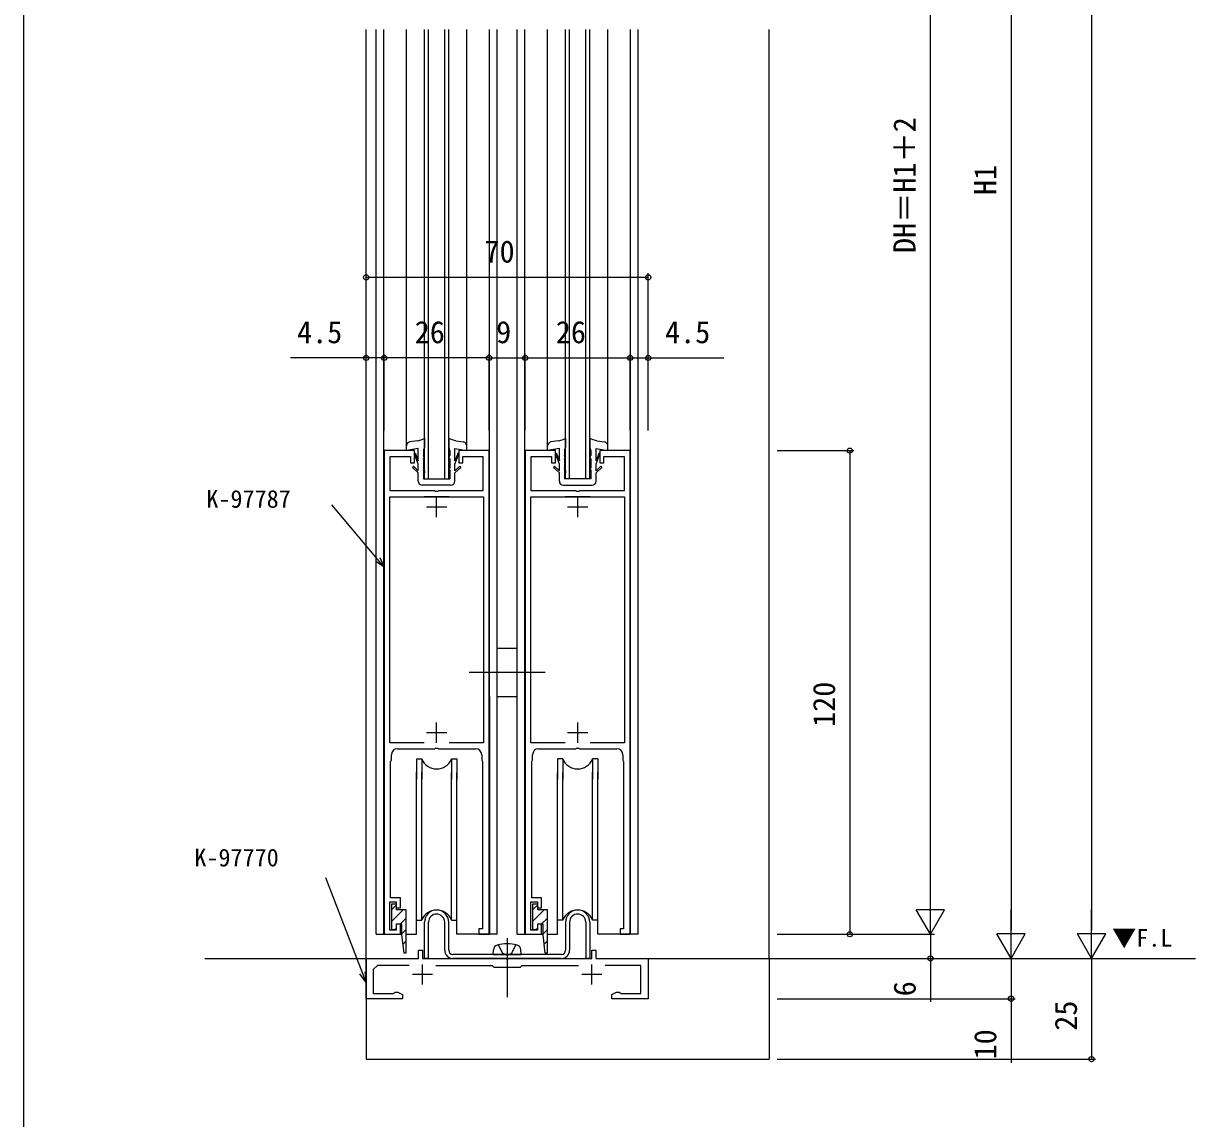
# Model space of a CAD drawing. Units: millimetres, scale not verified. Extents: x -437 to 438, y -681 to 679.
# Drawn here: x -436.7 to -145.9, y -126.2 to 145.6 of the extents above; entities that cross this region are included whole.
import ezdxf
from ezdxf.enums import TextEntityAlignment as Align

# ---------------------------------------------------------------- set-up
doc = ezdxf.new("R2010")
doc.units = ezdxf.units.MM
doc.header["$LTSCALE"] = 4
for name, color, linetype in [('0-1_USER1', 3, 'Continuous'), ('0-2_YKK_11', 7, 'Continuous'), ('0-3_YKK_12', 2, 'Continuous'), ('0-4_YKK_13', 4, 'Continuous'), ('0-6_YKK_D', 6, 'Continuous'), ('0-7_YKK_ZWAK', 7, 'Continuous')]:
    doc.layers.add(name, color=color, linetype=linetype)
doc.styles.add('ＭＳ ゴシック', font='')
doc.styles.get('ＭＳ ゴシック').set_extended_font_data('MS Gothic')

msp = doc.modelspace()

# ---------------------------------------------------------------- linework, layer by layer
at = {"layer": '0-2_YKK_11'}
for p, q in [((-334.199, 23.1), (-334.199, 28.1)), ((-299.201, 23.1), (-299.201, 28.1)), ((-331.699, 25.6), (-336.699, 25.6)), ((-296.701, 25.6), (-301.701, 25.6)), ((-334.199, -32.9), (-334.199, -27.9)), ((-299.201, -32.9), (-299.201, -27.9)), ((-331.699, -30.4), (-336.699, -30.4)), ((-296.701, -30.4), (-301.701, -30.4)), ((-337.7, -84.4), (-337.7, -86.4)), ((-316.975, -86.52), (-316.425, -86.52)), ((-348.9, -88.2), (-349.9, -89.2)), ((-340.986, -88.2), (-348.9, -88.2)), ((-337.7, -92.9), (-337.7, -87.9)), ((-313.2, -88.4), (-313, -88.2)), ((-313, -88.2), (-298.986, -88.2)), ((-295.7, -92.9), (-295.7, -87.9)), ((-335.2, -90.4), (-340.2, -90.4)), ((-293.2, -90.4), (-298.2, -90.4))]:
    msp.add_line(p, q, dxfattribs=at)
for points in [[(-347.199, 39.6), (-347.199, -80.4), (-343.199, -80.4), (-343.199, -77.9), (-344.199, -77.9), (-344.199, -79.4), (-345.799, -79.4), (-345.799, -72.4), (-344.199, -72.4), (-344.199, -73.9), (-343.199, -73.9), (-343.199, -71.4), (-345.599, -71.4), (-345.599, -37.547), (-345.499, -37.373), (-345.399, -37.2), (-345.399, -35.9)], [(-322.999, -35.9), (-322.999, -37.2), (-322.899, -37.373), (-322.799, -37.547), (-322.799, -79.1), (-323.699, -79.1), (-323.699, -80.4), (-321.199, -80.4), (-321.199, 39.6), (-328.699, 39.6), (-328.699, 36.6), (-327.699, 36.6), (-327.699, 38.1), (-322.699, 38.1), (-322.699, 29.6), (-333.741, 29.6), (-333.924, 29.48), (-334.474, 29.48), (-334.658, 29.6), (-345.699, 29.6), (-345.699, 38.1), (-340.699, 38.1), (-340.699, 36.6), (-339.699, 36.6), (-339.699, 39.6), (-347.199, 39.6)], [(-312.201, 39.6), (-312.201, -80.4), (-308.201, -80.4), (-308.201, -77.9), (-309.201, -77.9), (-309.201, -79.4), (-310.801, -79.4), (-310.801, -72.4), (-309.201, -72.4), (-309.201, -73.9), (-308.201, -73.9), (-308.201, -71.4), (-310.601, -71.4), (-310.601, -37.547), (-310.501, -37.373), (-310.401, -37.2), (-310.401, -35.9)], [(-288.001, -35.9), (-288.001, -37.2), (-287.901, -37.373), (-287.801, -37.547), (-287.801, -79.1), (-288.701, -79.1), (-288.701, -80.4), (-286.201, -80.4), (-286.201, 39.6), (-293.701, 39.6), (-293.701, 36.6), (-292.701, 36.6), (-292.701, 38.1), (-287.701, 38.1), (-287.701, 29.6), (-298.742, 29.6), (-298.926, 29.48), (-299.475, 29.48), (-299.659, 29.6), (-310.701, 29.6), (-310.701, 38.1), (-305.701, 38.1), (-305.701, 36.6), (-304.701, 36.6), (-304.701, 39.6), (-312.201, 39.6)], [(-337.312, -32.9), (-345.799, -32.9), (-345.799, 28.1), (-331.087, 28.1), (-337.312, 28.1)], [(-331.087, 28.1), (-322.599, 28.1), (-322.599, -32.9), (-331.086, -32.9)], [(-302.313, -32.9), (-310.801, -32.9), (-310.801, 28.1), (-296.088, 28.1), (-302.313, 28.1)], [(-296.088, 28.1), (-287.601, 28.1), (-287.601, -32.9), (-296.088, -32.9)], [(-343.899, -34.4), (-334.658, -34.4), (-334.474, -34.28), (-333.924, -34.28), (-333.741, -34.4), (-324.499, -34.4)], [(-308.901, -34.4), (-299.659, -34.4), (-299.476, -34.28), (-298.926, -34.28), (-298.742, -34.4), (-289.501, -34.4)], [(-344.698, -94.925), (-344.5, -94.75), (-343.826, -94.75), (-342.7, -95.4), (-342.7, -96.4), (-351.7, -96.4), (-351.7, -86.4), (-338.7, -86.4)], [(-338.7, -86.4), (-338.7, -84.4), (-337.7, -84.4)], [(-337.7, -86.4), (-317.158, -86.4), (-316.975, -86.52)], [(-316.425, -86.52), (-316.242, -86.4), (-295.7, -86.4), (-295.7, -84.4), (-294.7, -84.4), (-294.7, -86.4), (-281.7, -86.4), (-281.7, -96.4), (-290.7, -96.4), (-290.7, -95.4), (-289.574, -94.75), (-288.9, -94.75), (-288.702, -94.925)], [(-349.9, -89.2), (-349.9, -95.1), (-344.897, -95.1), (-344.698, -94.925)], [(-334.414, -88.2), (-320.4, -88.2), (-320.2, -88.4)], [(-320.2, -88.4), (-320, -88.6), (-313.4, -88.6), (-313.2, -88.4)], [(-288.702, -94.925), (-288.503, -95.1), (-283.5, -95.1), (-283.5, -88.2), (-292.414, -88.2)]]:
    msp.add_lwpolyline(points, dxfattribs=at)
for centre, start, end in [((-343.899, -35.9), 90.00001, 179.99999), ((-324.499, -35.9), 0.00001, 89.99999), ((-308.901, -35.9), 90.00001, 179.99999), ((-289.501, -35.9), 0.00001, 89.99999)]:
    msp.add_arc(centre, 1.5, start, end, dxfattribs=at)
at = {"layer": '0-3_YKK_12'}
for p, q in [((-351.7, -86.4), (-351.7, 144.098)), ((-349.2, -80.4), (-349.2, 144.098)), ((-347.3, -80.4), (-347.3, 144.098)), ((-341.699, 39.6), (-341.699, 144.098)), ((-337.199, 32.6), (-337.199, 144.098)), ((-336.199, 32.6), (-336.199, 144.098)), ((-332.199, 32.6), (-332.199, 144.098)), ((-331.199, 32.6), (-331.199, 144.098)), ((-326.699, 39.6), (-326.699, 144.098)), ((-321.099, -80.4), (-321.099, 144.098)), ((-319.2, -80.4), (-319.2, 144.098)), ((-314.2, -80.4), (-314.2, 144.098)), ((-312.301, -80.4), (-312.301, 144.098)), ((-306.701, 39.6), (-306.701, 144.098)), ((-302.201, 32.6), (-302.201, 144.098)), ((-301.201, 32.6), (-301.201, 144.098)), ((-297.201, 32.6), (-297.201, 144.098)), ((-296.201, 32.6), (-296.201, 144.098)), ((-291.701, 39.6), (-291.701, 144.098)), ((-286.1, -80.4), (-286.1, 144.098)), ((-284.2, -80.4), (-284.2, 144.098)), ((-251.7, -86.4), (-251.7, 144.098)), ((-337.199, 32.6), (-331.199, 32.6)), ((-296.201, 32.6), (-302.201, 32.6)), ((-321.1, -21.4), (-321.1, -80.4)), ((-312.3, -21.4), (-312.3, -80.4)), ((-349.199, -80.4), (-342.799, -80.4)), ((-341.799, -80.4), (-339.199, -80.4)), ((-319.199, -80.4), (-329.199, -80.4)), ((-314.2, -80.4), (-307.801, -80.4)), ((-306.801, -80.4), (-304.201, -80.4)), ((-284.2, -80.4), (-294.201, -80.4)), ((-391.699, -86.4), (-351.4, -86.4)), ((-281.7, -86.4), (-145.918, -86.4)), ((-251.7, -86.4), (-251.7, -111.403))]:
    msp.add_line(p, q, dxfattribs=at)
msp.add_lwpolyline([(-351.7, -86.4), (-351.7, -111.403), (-251.7, -111.403)], dxfattribs=at)
at = {"layer": '0-4_YKK_13'}
for p, q in [((-341.699, 39.6), (-341.699, 40.76)), ((-338.952, 42.04), (-340.872, 41.745)), ((-337.199, 42.6), (-337.199, 40.358)), ((-331.199, 42.6), (-331.199, 40.358)), ((-329.447, 42.04), (-327.527, 41.745)), ((-326.699, 39.6), (-326.699, 40.76)), ((-306.701, 39.6), (-306.701, 40.76)), ((-303.953, 42.04), (-305.873, 41.745)), ((-302.201, 42.6), (-302.201, 40.358)), ((-296.201, 42.6), (-296.201, 40.358)), ((-294.448, 42.04), (-292.528, 41.745)), ((-291.701, 39.6), (-291.701, 40.76)), ((-338.749, 40.1), (-341.699, 39.6)), ((-338.75, 36.258), (-339.719, 38.816)), ((-339.508, 39.023), (-339.718, 38.816)), ((-339.508, 39.023), (-338.75, 37.1)), ((-338.749, 37.1), (-338.749, 40.1)), ((-337.449, 39.6), (-337.449, 38.368)), ((-337.199, 37.368), (-337.449, 38.368)), ((-331.199, 37.368), (-330.949, 38.368)), ((-330.949, 39.6), (-330.949, 38.368)), ((-329.649, 40.1), (-326.699, 39.6)), ((-329.649, 37.1), (-329.649, 40.1)), ((-328.891, 39.024), (-329.649, 37.1)), ((-329.649, 36.259), (-328.68, 38.816)), ((-328.891, 39.024), (-328.681, 38.816)), ((-303.751, 40.1), (-306.701, 39.6)), ((-303.751, 36.259), (-304.72, 38.816)), ((-304.509, 39.024), (-304.719, 38.816)), ((-304.509, 39.024), (-303.751, 37.1)), ((-303.751, 37.1), (-303.751, 40.1)), ((-302.451, 39.6), (-302.451, 38.368)), ((-302.201, 37.368), (-302.451, 38.368)), ((-296.201, 37.368), (-295.951, 38.368)), ((-295.951, 39.6), (-295.951, 38.368)), ((-294.651, 40.1), (-291.701, 39.6)), ((-294.651, 37.1), (-294.651, 40.1)), ((-293.892, 39.023), (-294.65, 37.1)), ((-294.65, 36.258), (-293.681, 38.816)), ((-293.892, 39.023), (-293.681, 38.816)), ((-338.749, 34.051), (-340.202, 35.417)), ((-339.919, 35.7), (-340.199, 35.42)), ((-339.919, 35.7), (-338.749, 34.6)), ((-338.749, 34.6), (-338.749, 36.259)), ((-337.199, 36.6), (-337.449, 37.6)), ((-337.449, 37.6), (-337.449, 35.288)), ((-337.199, 34.588), (-337.449, 35.288)), ((-337.199, 36.6), (-337.199, 37.368)), ((-331.199, 36.6), (-330.949, 37.6)), ((-331.199, 36.6), (-331.199, 37.368)), ((-331.199, 34.588), (-330.949, 35.288)), ((-330.949, 37.6), (-330.949, 35.288)), ((-329.649, 34.6), (-329.649, 36.259)), ((-328.479, 35.7), (-329.649, 34.6)), ((-329.649, 34.051), (-328.196, 35.417)), ((-328.479, 35.7), (-328.199, 35.42)), ((-303.751, 34.051), (-305.203, 35.417)), ((-304.921, 35.7), (-305.201, 35.42)), ((-304.921, 35.7), (-303.751, 34.6)), ((-303.751, 34.6), (-303.751, 36.259)), ((-302.201, 36.6), (-302.451, 37.6)), ((-302.451, 37.6), (-302.451, 35.288)), ((-302.201, 34.588), (-302.451, 35.288)), ((-302.201, 36.6), (-302.201, 37.368)), ((-296.201, 36.6), (-295.951, 37.6)), ((-296.201, 36.6), (-296.201, 37.368)), ((-296.201, 34.588), (-295.951, 35.288)), ((-295.951, 37.6), (-295.951, 35.288)), ((-294.651, 34.6), (-294.651, 36.259)), ((-293.481, 35.7), (-294.651, 34.6)), ((-294.651, 34.051), (-293.198, 35.417)), ((-293.481, 35.7), (-293.201, 35.42)), ((-338.749, 32), (-338.749, 34.051)), ((-337.449, 34.8), (-337.449, 32.6)), ((-337.449, 32.6), (-330.949, 32.6)), ((-330.949, 34.8), (-330.949, 32.6)), ((-329.649, 32), (-329.649, 34.051)), ((-303.751, 32), (-303.751, 34.051)), ((-302.451, 34.8), (-302.451, 32.6)), ((-295.951, 32.6), (-302.451, 32.6)), ((-295.951, 34.8), (-295.951, 32.6)), ((-294.651, 32), (-294.651, 34.051)), ((-330.649, 31), (-337.749, 31)), ((-302.751, 31), (-295.651, 31)), ((-319.2, -9.418), (-314.2, -9.418)), ((-326.16, -15.418), (-307.288, -15.418)), ((-319.2, -21.418), (-314.2, -21.418)), ((-339.199, -36.9), (-337.899, -36.9)), ((-339.199, -36.9), (-339.199, -41.9)), ((-337.899, -36.9), (-337.899, -41.9)), ((-330.499, -36.9), (-329.199, -36.9)), ((-330.499, -36.9), (-330.499, -41.9)), ((-329.199, -36.9), (-329.199, -41.9)), ((-302.901, -36.9), (-304.201, -36.9)), ((-304.201, -36.9), (-304.201, -41.9)), ((-302.901, -36.9), (-302.901, -41.9)), ((-294.201, -36.9), (-295.501, -36.9)), ((-295.501, -36.9), (-295.501, -41.9)), ((-294.201, -36.9), (-294.201, -41.9)), ((-339.199, -80.407), (-339.199, -40.164)), ((-337.899, -76.9), (-337.899, -40.164)), ((-330.499, -76.9), (-330.499, -40.398)), ((-329.199, -80.407), (-329.199, -40.398)), ((-304.201, -80.407), (-304.201, -40.398)), ((-302.901, -76.9), (-302.901, -40.398)), ((-295.501, -76.9), (-295.501, -40.164)), ((-294.201, -80.407), (-294.201, -40.164)), ((-345.299, -74.312), (-344.199, -73.212)), ((-345.299, -77.14), (-342.504, -74.345)), ((-344.199, -74.3), (-341.799, -74.3)), ((-310.301, -74.312), (-309.201, -73.212)), ((-310.301, -77.14), (-307.505, -74.345)), ((-309.201, -74.3), (-306.801, -74.3)), ((-343.231, -77.9), (-341.799, -76.468)), ((-339.199, -76.9), (-337.899, -76.9)), ((-337.2, -86.4), (-337.2, -77.4)), ((-336.2, -86.4), (-336.2, -77.4)), ((-332.2, -84.4), (-332.2, -77.4)), ((-331.2, -84.4), (-331.2, -77.4)), ((-330.499, -76.9), (-329.199, -76.9)), ((-308.232, -77.9), (-306.801, -76.468)), ((-302.901, -76.9), (-304.201, -76.9)), ((-302.2, -77.4), (-302.2, -84.4)), ((-301.2, -77.4), (-301.2, -84.4)), ((-297.2, -77.4), (-297.2, -86.4)), ((-296.2, -77.4), (-296.2, -86.4)), ((-294.201, -76.9), (-295.501, -76.9)), ((-344.631, -79.3), (-344.199, -78.868)), ((-342.799, -80.297), (-341.799, -79.297)), ((-316.7, -81.375), (-316.7, -96.065)), ((-309.632, -79.3), (-309.201, -78.868)), ((-307.801, -80.297), (-306.801, -79.297)), ((-342.534, -82.86), (-341.799, -82.125)), ((-320.2, -85.4), (-320.102, -84.281)), ((-307.536, -82.86), (-306.801, -82.125)), ((-336.2, -86.4), (-337.2, -86.4)), ((-303.2, -85.4), (-330.2, -85.4)), ((-303.2, -86.4), (-330.2, -86.4)), ((-296.2, -86.4), (-297.2, -86.4))]:
    msp.add_line(p, q, dxfattribs=at)
for points in [[(-338.952, 42.04), (-338.062, 42.282), (-337.199, 42.6)], [(-329.447, 42.04), (-330.337, 42.282), (-331.199, 42.6)], [(-303.953, 42.04), (-303.063, 42.282), (-302.201, 42.6)], [(-294.448, 42.04), (-295.338, 42.282), (-296.201, 42.6)], [(-337.199, 34.588), (-337.199, 34.1), (-337.449, 34.8)], [(-331.199, 34.588), (-331.199, 34.1), (-330.949, 34.8)], [(-302.201, 34.588), (-302.201, 34.1), (-302.451, 34.8)], [(-296.201, 34.588), (-296.201, 34.1), (-295.951, 34.8)], [(-344.199, -77.9), (-344.199, -79.3), (-345.299, -79.3), (-345.299, -72.9), (-344.199, -72.9), (-344.199, -74.3)], [(-341.799, -74.3), (-341.799, -85.086), (-342.27, -85.113), (-342.799, -80.6), (-342.799, -77.9), (-344.199, -77.9)], [(-309.201, -77.9), (-309.201, -79.3), (-310.301, -79.3), (-310.301, -72.9), (-309.201, -72.9), (-309.201, -74.3)], [(-306.801, -74.3), (-306.801, -85.086), (-307.271, -85.113), (-307.801, -80.6), (-307.801, -77.9), (-309.201, -77.9)], [(-320.2, -85.4), (-313.2, -85.4), (-313.298, -84.281)], [(-316.7, -85.7), (-317.845, -85.091), (-318.857, -83.063)], [(-316.7, -85.7), (-315.555, -85.091), (-314.543, -83.063)]]:
    msp.add_lwpolyline(points, dxfattribs=at)
for centre, radius, start, end in [((-340.699, 40.76), 1, 99.94999, 180.00087), ((-327.699, 40.76), 1, 359.99913, 80.05001), ((-305.701, 40.76), 1, 99.94999, 180.00087), ((-292.701, 40.76), 1, 359.99913, 80.05001), ((-336.185, 39.603), 1.264, 143.35074, 180.12928), ((-332.214, 39.603), 1.264, 359.87098, 36.64953), ((-301.186, 39.603), 1.264, 143.35047, 180.12902), ((-297.215, 39.603), 1.264, 359.87072, 36.64926), ((-337.749, 32), 1, 180.00087, 270), ((-330.649, 32), 1, 270.00087, 359.99913), ((-302.751, 32), 1, 180.00087, 269.99913), ((-295.651, 32), 1, 270, 359.99913), ((-334.199, -35.4), 4, 202.33165, 337.66835), ((-299.201, -35.4), 4, 202.33165, 337.66835), ((-334.199, -78.4), 4, 22.33165, 157.66835), ((-334.2, -77.4), 3, 89.99971, 180.00029), ((-334.2, -77.4), 2, 89.99913, 180.00044), ((-334.2, -77.4), 3, 0, 89.99971), ((-334.2, -77.4), 2, 359.99956, 89.99913), ((-299.201, -78.4), 4, 22.33165, 157.66835), ((-299.2, -77.4), 3, 89.99971, 180), ((-299.2, -77.4), 2, 89.99913, 180), ((-299.2, -77.4), 3, 0, 90), ((-299.2, -77.4), 2, 359.99956, 89.99956), ((-318.807, -84.394), 1.3, 105.88085, 175), ((-316.7, -91.8), 9, 74.11915, 105.88085), ((-314.593, -84.394), 1.3, 5, 74.11915), ((-330.2, -84.4), 2, 180.00044, 270), ((-330.2, -84.4), 1, 180.00087, 270), ((-303.2, -84.4), 2, 270, 0), ((-303.2, -84.4), 1, 270, 359.99913)]:
    msp.add_arc(centre, radius, start, end, dxfattribs=at)
at = {"layer": '0-6_YKK_D'}
for p, q in [((-171.7, 556.6), (-171.7, -79.4)), ((-211.7, -73.4), (-211.7, 304.596)), ((-191.7, 296.6), (-191.7, -79.4)), ((-351.7, 44.6), (-351.7, 83.6)), ((-351.7, 82.6), (-281.7, 82.6)), ((-281.7, 44.6), (-281.7, 83.6)), ((-351.7, 44.6), (-351.7, 63.6)), ((-347.199, 44.6), (-347.199, 63.6)), ((-347.199, 44.6), (-347.199, 63.6)), ((-321.199, 62.6), (-347.199, 62.6)), ((-321.199, 44.6), (-321.199, 63.6)), ((-321.199, 44.6), (-321.199, 63.6)), ((-321.199, 62.6), (-312.201, 62.6)), ((-312.201, 44.6), (-312.201, 63.6)), ((-312.201, 44.6), (-312.201, 63.6)), ((-312.201, 62.6), (-286.201, 62.6)), ((-286.201, 44.6), (-286.201, 63.6)), ((-286.201, 44.6), (-286.201, 63.6)), ((-281.7, 44.6), (-281.7, 63.6)), ((-249.7, 39.6), (-230.7, 39.6)), ((-231.7, 39.6), (-231.7, -80.4)), ((-211.7, -80.4), (-211.7, -68.276)), ((-211.7, -80.4), (-215.2, -74.338)), ((-208.2, -74.338), (-215.2, -74.338)), ((-211.7, -80.4), (-208.2, -74.338)), ((-191.7, -86.4), (-191.7, -74.276)), ((-171.7, -86.4), (-171.7, -74.276)), ((-249.7, -80.4), (-230.7, -80.4)), ((-249.7, -80.4), (-210.7, -80.4)), ((-249.7, -80.4), (-210.7, -80.4)), ((-191.7, -86.4), (-195.2, -80.338)), ((-188.2, -80.338), (-195.2, -80.338)), ((-191.7, -86.4), (-188.2, -80.338)), ((-171.7, -86.4), (-175.2, -80.338)), ((-168.2, -80.338), (-175.2, -80.338)), ((-171.7, -86.4), (-168.2, -80.338)), ((-249.7, -86.4), (-190.7, -86.4)), ((-249.7, -86.4), (-210.7, -86.4)), ((-249.7, -86.4), (-190.7, -86.4)), ((-249.7, -86.4), (-170.7, -86.4)), ((-249.7, -86.4), (-170.7, -86.4)), ((-171.7, -86.4), (-171.7, -111.403)), ((-249.7, -96.4), (-190.7, -96.4)), ((-249.7, -111.403), (-170.7, -111.403))]:
    msp.add_line(p, q, dxfattribs=at)
for points in [[(-347.199, 62.6), (-351.7, 62.6), (-370.437, 62.6)], [(-286.201, 62.6), (-281.7, 62.6), (-262.963, 62.6)], [(-347.199, 10.681), (-348.839, 12.634), (-360.159, 26.124)], [(-348.315, 13.073), (-347.199, 10.681), (-349.362, 12.195)], [(-351.7, -92.397), (-352.617, -90.018), (-361.719, -66.4)], [(-211.7, -80.4), (-211.7, -86.4), (-211.7, -97.211)], [(-191.7, -86.4), (-191.7, -96.4), (-191.7, -112.325)], [(-351.98, -89.772), (-351.7, -92.397), (-353.255, -90.263)]]:
    msp.add_lwpolyline(points, dxfattribs=at)
for centre in [(-351.7, 82.6), (-281.7, 82.6), (-351.7, 62.6), (-347.199, 62.6), (-347.199, 62.6), (-321.199, 62.6), (-321.199, 62.6), (-312.201, 62.6), (-312.201, 62.6), (-286.201, 62.6), (-286.201, 62.6), (-281.7, 62.6), (-231.7, 39.6), (-231.7, -80.4), (-211.7, -86.4), (-191.7, -96.4), (-171.7, -111.403)]:
    msp.add_circle(centre, 0.637, dxfattribs=at)
at = {"layer": '0-7_YKK_ZWAK'}
msp.add_line((-436.7, 643.6), (-436.7, -681.4), dxfattribs=at)

# ---------------------------------------------------------------- texts
at = {"layer": '0-1_USER1', "style": 'ＭＳ ゴシック'}
msp.add_text('▼F.L', height=4.399, dxfattribs=at).set_placement((-166.634, -84.824), align=Align.BOTTOM_LEFT)
at = {"layer": '0-6_YKK_D', "style": 'ＭＳ ゴシック'}
for s, p in [('DH＝H1＋2', (-213.743, 88.624)), ('H1', (-193.7, 103.018)), ('120', (-233.7, -28.965)), ('6', (-213.7, -95.808)), ('25', (-173.7, -104.356)), ('10', (-193.7, -111.476))]:
    msp.add_text(s, height=5.499, rotation=90, dxfattribs=at).set_placement(p, align=Align.BOTTOM_LEFT)
for s, height, p in [('70', 5.499, (-322.325, 84.6)), ('4.5', 5.499, (-368.821, 64.6)), ('26', 5.499, (-339.633, 64.6)), ('9', 5.499, (-319.427, 64.6)), ('26', 5.499, (-304.634, 64.6)), ('4.5', 5.499, (-277.534, 64.6)), ('K-97787', 4.399, (-391.329, 24.1)), ('K-97770', 4.399, (-394.31, -64.9))]:
    msp.add_text(s, height=height, dxfattribs=at).set_placement(p, align=Align.BOTTOM_LEFT)

doc.saveas('drawing.dxf')
